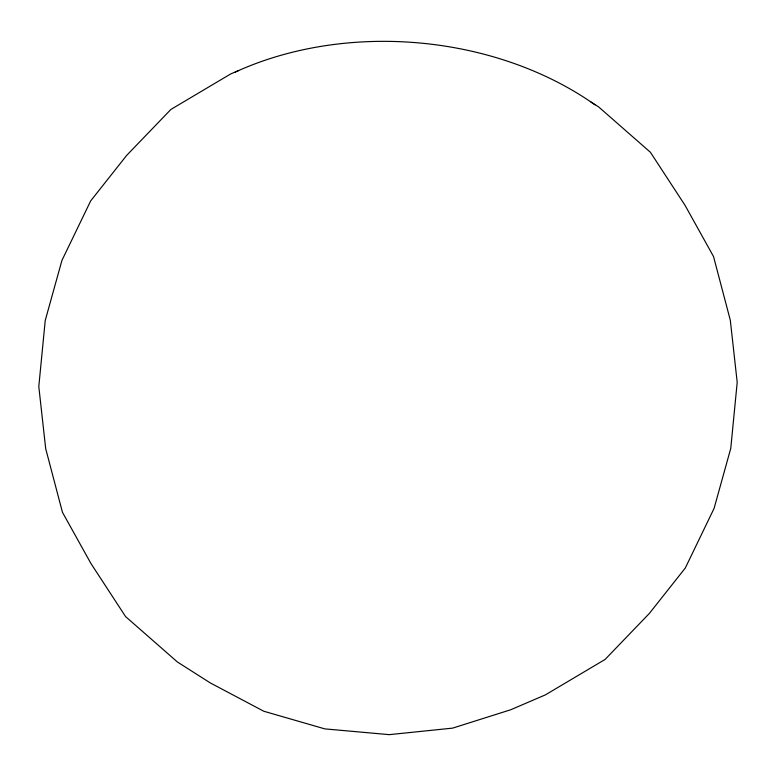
<?xml version="1.0" encoding="UTF-8"?>
<svg xmlns="http://www.w3.org/2000/svg" width="776" height="776" viewBox="0 0 776 776"><rect width="100%" height="100%" fill="white"/><g stroke="black" fill="none" stroke-linecap="round" stroke-linejoin="round"><path stroke-width="1.16" d="M238.659 70.538L230.627 73.982L170.904 109.435L126.634 155.433L90.695 200.868L61.925 260.445L45.231 320.488L38.8 386.526L45.697 448.673L62.468 512.325L90.947 563.512L125.566 616.571L177.413 661.996L210.277 682.909L263.791 711.243L324.834 728.887L389.251 734.649L452.65 728.121L510.715 709.759L545.373 694.889L605.096 659.435L649.366 613.428L685.305 568.003L714.075 508.416L730.769 448.373L737.2 382.335L730.303 320.187L713.532 256.536L685.053 205.349L650.433 152.3L598.587 106.865L590.972 102.025M235.244 72.071A290.534 210.752 4.6 0 1 595.037 104.847"/></g></svg>
